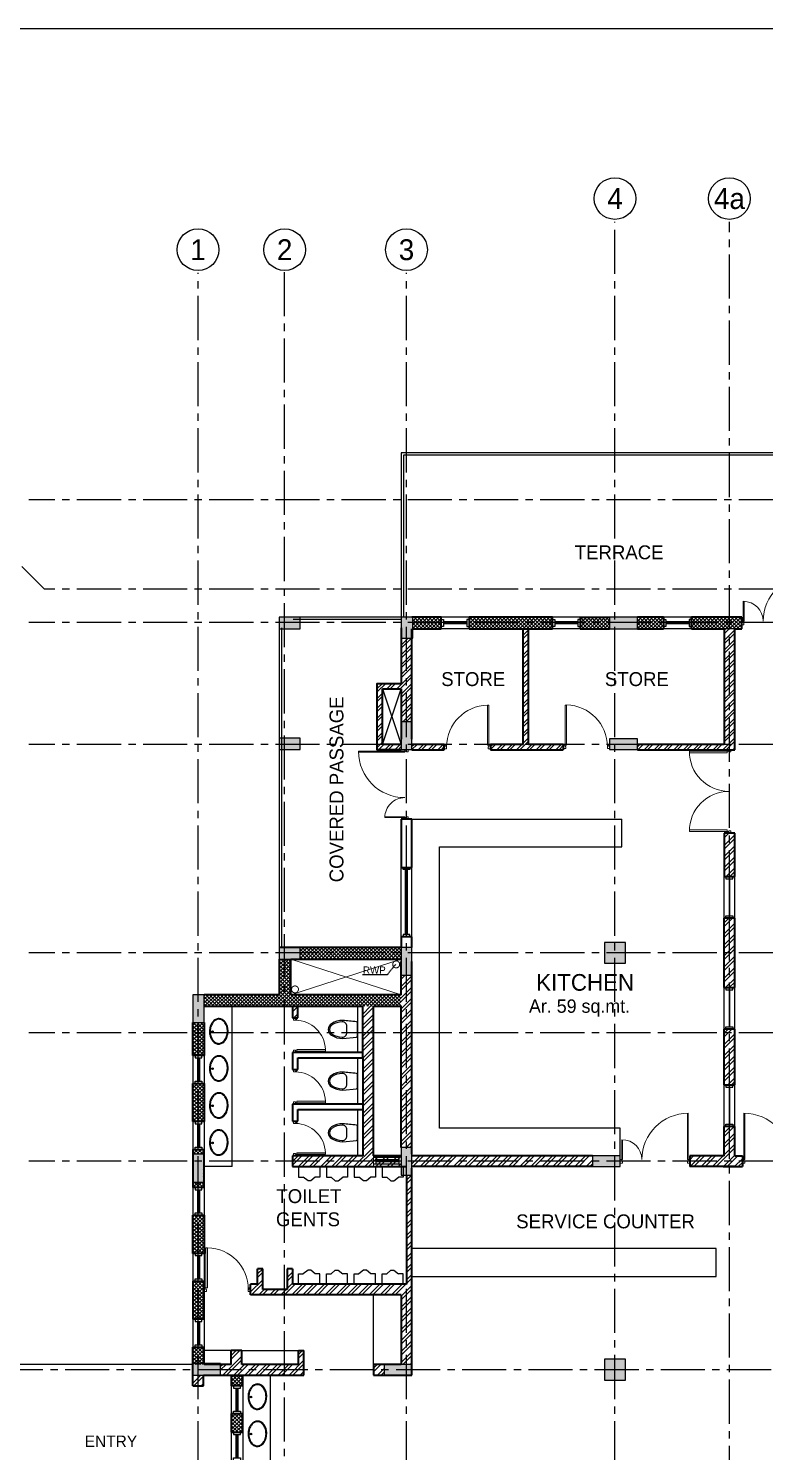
# Model space of a CAD drawing. Header units: millimetres. Extents: x -276609 to 1081398, y -453808 to 472098.
# Drawn here: x 786447 to 802336, y 62403 to 93122 of the extents above; entities that cross this region are included whole.
import ezdxf
from ezdxf.enums import TextEntityAlignment as Align

# ---------------------------------------------------------------- set-up
doc = ezdxf.new("R2010")
doc.units = ezdxf.units.MM
doc.header["$MEASUREMENT"] = 0
for name, pattern in [('ACAD_ISO10W100', [18, 12, -3, 0, -3]), ('CENTER2', [28.575, 19.05, -3.175, 3.175, -3.175]), ('HIDDEN', [0.375, 0.25, -0.125])]:
    doc.linetypes.add(name, pattern=pattern)
for name, color, linetype in [('A-Anno Tags', 6, 'Continuous'), ('A-Elevation', 4, 'Continuous'), ('A-Railing', 4, 'Continuous'), ('A-Sanitory', 181, 'Continuous'), ('A-Wall Patt', 8, 'Continuous'), ('A-Window', 4, 'Continuous'), ('Anno_Frames', 7, 'Continuous'), ('Anno_Labels', 7, 'Continuous'), ('AREA', 7, 'Continuous'), ('Dimension', 7, 'Continuous'), ('S-Conc Patt', 9, 'Continuous'), ('text', 252, 'Continuous')]:
    doc.layers.add(name, color=color, linetype=linetype)
doc.layers.add('A-Anno-Grid Lines', color=7, linetype='Continuous', true_color=0xbbc3bd)
for name, color, linetype, lineweight in [('A-BEAM-1-8', 8, 'HIDDEN', 9), ('A-Detail Lines', 241, 'Continuous', 25), ('A-Door', 4, 'Continuous', 9), ('A-Wall Sec', 1, 'Continuous', 20), ('PLUMBING', 3, 'ACAD_ISO10W100', 18), ('S-Concrete', 40, 'Continuous', 25)]:
    doc.layers.add(name, color=color, linetype=linetype, lineweight=lineweight)
doc.styles.get("Standard").update_dxf_attribs({"font": ''})
doc.styles.get('Standard').set_extended_font_data('Gill Sans MT')
doc.dimstyles.new('ISO-25', dxfattribs={"dimtxt": 2.5, "dimasz": 200, "dimexe": 1.25, "dimexo": 0.625, "dimtad": 1, "dimdec": 0, "dimtxsty": 'Standard', "dimcen": 2.5, "dimadec": 0, "dimazin": 0, "dimtfac": 1, "dimtdec": 0, "dimtmove": 0, "dimatfit": 3, "dimfxl": 1, "dimarcsym": 0})
pattern_1 = [(45, (318301.2, -21198.51), (-119.32427, 119.32427), []), (45, (318380.76, -21198.51), (-119.32427, 119.32427), [])]
pattern_2 = [(45, (318301.2, -21198.51), (-106.066017, 106.066017), []), (45, (318371.92, -21198.51), (-106.066017, 106.066017), [])]
pattern_3 = [(45, (318301.206, -21198.51), (-39.7747564, 39.7747564), []), (135, (318301.206, -21198.51), (-39.7747564, -39.7747564), [])]

# ---------------------------------------------------------------- blocks, each defined once
blk = doc.blocks.new('basin2')
for points in [[(278, -206, 0.12976), (261, -133, 0.106426), (201, -63, 0.084431), (116, -18, 0.073534), (7, 0, 0.073534), (-102, -14, 0.084431), (-188, -55, 0.106426), (-251, -122, 0.12976), (-272, -195, 0.12976), (-254, -269, 0.106426), (-194, -339, 0.084431), (-109, -383, 0.073534), (-1, -402, 0.073534), (108, -388, 0.084431), (195, -347, 0.106426), (258, -279, 0.12976)], [(263, -201, 0.119977), (247, -140, 0.106426), (192, -75, 0.084431), (111, -33, 0.073534), (7, -15, 0.073534), (-97, -28, 0.084431), (-180, -67, 0.106426), (-238, -130, 0.12976), (-257, -196, 0.009633), (-257, -201, 0.119977), (-240, -262, 0.106426), (-185, -327, 0.084431), (-104, -369, 0.073534), (0, -387, 0.073534), (104, -373, 0.084431), (187, -334, 0.106426), (245, -272, 0.12976), (263, -206, 0.009633)]]:
    blk.add_lwpolyline(points, format="xyb", close=True)
for radius in [17.8, 12.2]:
    blk.add_circle((-4, -64), radius)
blk = doc.blocks.new('wc-wh')
at = {"color": 0, "linetype": 'ByBlock'}
for points in [[(315, 195), (22, 165, 0.384412), (0, 140), (0, -140, 0.383904), (22, -165, 0.001434), (314, -195, 0.140641), (560, -125, 0.259738), (630, 0, 0.259738), (560, 125, 0.139471)], [(225, 65), (225, -65, 0.422961), (328, -165, 0.13189), (544, -100, 0.259738), (600, 0, 0.259738), (544, 100, 0.13189), (328, 165, 0.422961)]]:
    blk.add_lwpolyline(points, format="xyb", close=True, dxfattribs=at)
blk.add_arc((316, -170), 25, 264.2811, 270.16, dxfattribs=at)
blk = doc.blocks.new('urinal1')
for p, q in [((0, 228.6), (228.6, 228.6)), ((0, 228.6), (0, -228.6)), ((228.6, 228.6), (228.6, 127)), ((304.8, 25.4), (228.6, 127)), ((304.8, -38.1), (304.8, 25.4)), ((0, -228.6), (228.6, -228.6)), ((228.6, -127), (304.8, -38.1)), ((228.6, -228.6), (228.6, -127))]:
    blk.add_line(p, q)
blk = doc.blocks.new('Grid Head')
blk.add_circle((0, 0), 3)
at = {"layer": 'Anno_Labels'}
blk.add_attdef('GRID_NAME', text='', height=3, dxfattribs=at).set_placement((0, 0), align=Align.MIDDLE_CENTER)
blk = doc.blocks.new('grd din')
at = {"layer": 'A-Anno-Grid Lines', "linetype": 'CENTER2', "ltscale": 50}
for p, q in [((484314, 133526), (484314, 180371)), ((486784, 152996), (486784, 180371)), ((475314, 133526), (475314, 179267)), ((477184, 132609), (477184, 179317)), ((479814, 133526), (479814, 179267)), ((516514, 174369), (471659, 174369)), ((471512, 172927), (472000, 172439)), ((516514, 172439), (472000, 172439)), ((516514, 171719), (471659, 171719)), ((516514, 169089), (471659, 169089)), ((516514, 164589), (471659, 164589)), ((516514, 162859), (471659, 162859)), ((516514, 160089), (471659, 160089)), ((520545, 155589), (470258, 155589))]:
    blk.add_line(p, q, dxfattribs=at)
at = {"layer": 'Anno_Frames'}
ref = blk.add_blockref('Grid Head', (484314, 180871), dxfattribs=dict(at, xscale=150, yscale=150, zscale=150))
ref.add_attrib('GRID_NAME', '4', dxfattribs={"layer": '0', "height": 450}).set_placement((484314, 180871), align=Align.MIDDLE_CENTER)
ref = blk.add_blockref('Grid Head', (486784, 180871), dxfattribs=dict(at, xscale=150, yscale=150, zscale=150))
ref.add_attrib('GRID_NAME', '4a', dxfattribs={"layer": '0', "height": 450}).set_placement((486784, 180871), align=Align.MIDDLE_CENTER)
ref = blk.add_blockref('Grid Head', (475314, 179767), dxfattribs=dict(at, xscale=150, yscale=150, zscale=150))
ref.add_attrib('GRID_NAME', '1', dxfattribs={"layer": '0', "height": 450}).set_placement((475314, 179767), align=Align.MIDDLE_CENTER)
ref = blk.add_blockref('Grid Head', (477184, 179767), dxfattribs=dict(at, xscale=150, yscale=150, zscale=150))
ref.add_attrib('GRID_NAME', '2', dxfattribs={"layer": '0', "height": 450}).set_placement((477184, 179767), align=Align.MIDDLE_CENTER)
ref = blk.add_blockref('Grid Head', (479814, 179767), dxfattribs=dict(at, xscale=150, yscale=150, zscale=150))
ref.add_attrib('GRID_NAME', '3', dxfattribs={"layer": '0', "height": 450}).set_placement((479814, 179767), align=Align.MIDDLE_CENTER)
blk = doc.blocks.new('din w1')
at = {"layer": 'A-Window', "color": 2, "lineweight": 60}
blk.add_line((476279, 163779), (476779, 163779), dxfattribs=at)
at = {"layer": 'A-Window'}
for points in [[(476229, 163904), (476829, 163904)], [(476229, 163704), (476279, 163704), (476279, 163854), (476229, 163854)], [(476829, 163704), (476779, 163704), (476779, 163854), (476829, 163854)], [(476229, 163654), (476829, 163654)]]:
    blk.add_lwpolyline(points, dxfattribs=at)
blk = doc.blocks.new('din v1')
at = {"layer": 'A-Window', "color": 2, "lineweight": 60}
blk.add_line((474051, 158052), (474051, 157552), dxfattribs=at)
at = {"layer": 'A-Window'}
for points in [[(473926, 158102), (473926, 157502)], [(473976, 158102), (473976, 158052), (474126, 158052), (474126, 158102)], [(474176, 158102), (474176, 157502)], [(473976, 157502), (473976, 157552), (474126, 157552), (474126, 157502)]]:
    blk.add_lwpolyline(points, dxfattribs=at)
blk = doc.blocks.new('Big Door Garbage')
at = {"layer": 'A-Door', "color": 5, "lineweight": 18}
for p, q in [((-12550, 128778), (-12500, 128778)), ((-12550, 128703), (-12550, 128778)), ((-12515, 128738), (-12500, 128738)), ((-12515, 128703), (-12515, 128738)), ((-12500, 128778), (-12500, 128738)), ((-11100, 128778), (-11100, 128738)), ((-11050, 128778), (-11100, 128778)), ((-11085, 128738), (-11100, 128738)), ((-11085, 128703), (-11085, 128738)), ((-11050, 128703), (-11050, 128778)), ((-12550, 128703), (-12515, 128703)), ((-12515, 128703), (-12515, 128273)), ((-12499, 128703), (-12515, 128703)), ((-12499, 128703), (-12499, 128273)), ((-11101, 128703), (-11101, 127703)), ((-11101, 128703), (-11085, 128703)), ((-11050, 128703), (-11085, 128703)), ((-11085, 128703), (-11085, 127703))]:
    blk.add_line(p, q, dxfattribs=at)
at = {"layer": 'A-Door', "lineweight": 18}
for centre, radius, start, end in [((-12515, 128703), 430, 270, 0), ((-11085, 128703), 1000, 180, 270)]:
    blk.add_arc(centre, radius, start, end, dxfattribs=at)
blk = doc.blocks.new('ABL_Door_S - 1000 x 2100-11-3 Second Floor Lvl')
at = {"layer": 'A-Door', "color": 5}
for p, q in [((-500, 38), (-450, 38)), ((-500, -38), (-500, 38)), ((-450, 38), (-450, -3)), ((450, 38), (450, -3)), ((500, 38), (450, 38)), ((500, -38), (500, 38)), ((-500, -38), (-465, -38)), ((-465, -3), (-450, -3)), ((-465, -38), (-465, -3)), ((-430, -38), (-465, -38)), ((465, -3), (450, -3)), ((465, -38), (465, -3)), ((500, -38), (465, -38))]:
    blk.add_line(p, q, dxfattribs=at)
at = {"layer": 'A-Door', "color": 5, "lineweight": 18}
for p, q in [((-465, -38), (-465, -902)), ((-430, -38), (-430, -902)), ((-430, -902), (-465, -902))]:
    blk.add_line(p, q, dxfattribs=at)
at = {"layer": 'A-Door'}
blk.add_arc((-450, -3), 900, 271.2733, 0, dxfattribs=at)
blk = doc.blocks.new('ABL_Door_S - 750 x 2100-5-3 Second Floor Lvl')
at = {"layer": 'A-Door', "color": 5, "lineweight": 18}
for p, q in [((-375, 38), (-325, 38)), ((-375, -38), (-375, 38)), ((-325, 38), (-325, -3)), ((325, 38), (325, -3)), ((375, 38), (325, 38)), ((375, -38), (375, 38)), ((-375, -38), (-340, -38)), ((-340, -3), (-325, -3)), ((-340, -38), (-340, -3)), ((-340, -38), (-340, -652)), ((-305, -38), (-340, -38)), ((-305, -38), (-305, -652)), ((340, -3), (325, -3)), ((340, -38), (340, -3)), ((375, -38), (340, -38))]:
    blk.add_line(p, q, dxfattribs=at)
blk.add_lwpolyline([(-340, -652), (-305, -652)], dxfattribs=at)
at = {"layer": 'A-Door', "lineweight": 18}
blk.add_arc((-325, -3), 650, 271.7632, 0, dxfattribs=at)
blk = doc.blocks.new('din d7')
at = {"layer": 'A-Door', "color": 5, "lineweight": 18}
for p, q in [((486934, 174520), (486934, 175332)), ((486969, 174518), (486969, 175332)), ((488629, 174518), (488629, 175332)), ((488664, 174518), (488664, 175332)), ((486899, 174518), (486934, 174518)), ((486899, 174518), (486899, 174443)), ((486934, 174518), (486934, 174483)), ((486969, 174518), (486934, 174518)), ((488629, 174518), (488664, 174518)), ((488664, 174518), (488664, 174483)), ((488699, 174518), (488664, 174518)), ((488699, 174518), (488699, 174443)), ((486899, 174443), (486949, 174443)), ((486934, 174483), (486949, 174483)), ((486949, 174443), (486949, 174483)), ((488664, 174483), (488649, 174483)), ((488649, 174443), (488649, 174483)), ((488699, 174443), (488649, 174443))]:
    blk.add_line(p, q, dxfattribs=at)
at = {"layer": 'A-Door', "lineweight": 18}
for centre, start, end in [((486950, 174483), 359.9841, 91.0727), ((488648, 174483), 88.9273, 180.0159)]:
    blk.add_arc(centre, 849, start, end, dxfattribs=at)
blk = doc.blocks.new('din w6')
at = {"layer": 'A-Window', "color": 2, "lineweight": 30}
blk.add_line((50, 125), (850, 125), dxfattribs=at)
at = {"layer": 'A-Window'}
for points in [[(0, 240), (900, 240)], [(0, 200), (50, 200), (50, 50), (0, 50)], [(0, 10), (900, 10)], [(900, 200), (850, 200), (850, 50), (900, 50)]]:
    blk.add_lwpolyline(points, dxfattribs=at)
blk = doc.blocks.new('ergrthyjty')
at = {"layer": 'S-Conc Patt'}
for points in [[(473561, 101613), (473561, 101363), (474011, 101363), (474011, 101613)], [(476441, 101613), (476191, 101613), (476191, 101163), (476441, 101163)], [(480691, 101613), (480691, 101363), (481291, 101363), (481291, 101613)], [(476421, 99353), (476191, 99353), (476191, 98753), (476421, 98753)], [(473561, 99003), (473561, 98753), (474011, 98753), (474011, 99003)], [(480691, 98983), (480691, 98753), (481291, 98753), (481291, 98983)], [(474011, 94233), (474011, 94483), (473561, 94483), (473561, 94233)], [(476421, 94483), (476191, 94483), (476191, 93883), (476421, 93883)], [(480581, 94593), (480581, 94143), (481031, 94143), (481031, 94593)], [(471941, 93463), (471691, 93463), (471691, 92863), (471941, 92863)], [(471941, 90018), (471691, 90018), (471691, 89418), (471941, 89418)], [(476421, 90168), (476191, 90168), (476191, 89568), (476421, 89568)], [(480321, 89983), (480321, 89753), (480921, 89753), (480921, 89983)], [(471691, 85503), (471691, 85253), (472291, 85253), (472291, 85503)], [(475821, 85483), (475821, 85253), (476421, 85253), (476421, 85483)], [(480581, 85593), (480581, 85143), (481031, 85143), (481031, 85593)]]:
    blk.add_hatch(color=8, dxfattribs=at).paths.add_polyline_path(points)
at = {"layer": 'S-Concrete'}
for points in [[(473561, 101613), (473561, 101363), (474011, 101363), (474011, 101613)], [(476441, 101613), (476191, 101613), (476191, 101163), (476441, 101163)], [(480691, 101613), (480691, 101363), (481291, 101363), (481291, 101613)], [(476421, 99353), (476191, 99353), (476191, 98753), (476421, 98753)], [(473561, 99003), (473561, 98753), (474011, 98753), (474011, 99003)], [(480691, 98983), (480691, 98753), (481291, 98753), (481291, 98983)], [(474011, 94233), (474011, 94483), (473561, 94483), (473561, 94233)], [(476421, 94483), (476191, 94483), (476191, 93883), (476421, 93883)], [(480581, 94593), (480581, 94143), (481031, 94143), (481031, 94593)], [(471941, 93463), (471691, 93463), (471691, 92863), (471941, 92863)], [(471941, 90018), (471691, 90018), (471691, 89418), (471941, 89418)], [(476421, 90168), (476191, 90168), (476191, 89568), (476421, 89568)], [(480321, 89983), (480321, 89753), (480921, 89753), (480921, 89983)], [(471691, 85503), (471691, 85253), (472291, 85253), (472291, 85503)], [(475821, 85483), (475821, 85253), (476421, 85253), (476421, 85483)], [(480581, 85593), (480581, 85143), (481031, 85143), (481031, 85593)]]:
    blk.add_lwpolyline(points, close=True, dxfattribs=at)

msp = doc.modelspace()

# ---------------------------------------------------------------- hatches: boundary and pattern name
at = {"layer": 'A-Wall Patt'}
h = msp.add_hatch(dxfattribs=at)
h.set_pattern_fill('ANSI37', color=256, scale=450, style=0)
h.set_pattern_definition(pattern_3)
h.paths.add_polyline_path([(798357.4, 80164.2), (798992.4, 80164.2), (798992.4, 80414.2), (798357.4, 80414.2)])
h.paths.add_polyline_path([(795957.6, 80164.2), (797757.4, 80164.2), (797757.4, 80414.2), (795957.6, 80414.2)])
h.paths.add_polyline_path([(794742.4, 80164.2), (795357.6, 80164.2), (795357.6, 80414.2), (794742.4, 80414.2)])
h.paths.add_polyline_path([(799592.4, 80414.2), (799592.4, 80164.2), (800157.3, 80164.2), (800157.3, 80414.2)])
h.paths.add_polyline_path([(801842.4, 80164.2), (801842.4, 80414.2), (800757.3, 80414.2), (800757.3, 80164.2)])
h = msp.add_hatch(dxfattribs=at)
h.set_pattern_fill('ANSI32', color=256, scale=400, style=0)
h.set_pattern_definition([(45, (794620.76, 79092.68), (-106.066, 106.066), []), (45, (794691.47, 79092.68), (-106.066, 106.066), [])])
h.paths.add_polyline_path([(794722.4, 79964.2), (794492.4, 79964.2), (794492.4, 78154.2), (794722.4, 78154.2)])
h.paths.add_polyline_path([(794492.4, 78984.2), (793977.4, 78984.2), (793977.4, 77669.2), (794092.4, 77669.2), (794092.4, 78869.2), (794492.4, 78869.2)])
h.paths.add_polyline_path([(794492.4, 77669.2), (794092.4, 77669.2), (793977.4, 77669.2), (793977.4, 77554.2), (794492.4, 77554.2)])
h = msp.add_hatch(dxfattribs=at)
h.set_pattern_fill('ANSI32', color=256, scale=400, style=0)
h.set_pattern_definition(pattern_2)
h.paths.add_polyline_path([(797237.4, 80164.2), (797122.4, 80164.2), (797122.4, 77669.2), (796422.4, 77669.2), (796422.4, 77554.2), (797992.4, 77554.2), (797992.4, 77669.2), (797237.4, 77669.2)])
h = msp.add_hatch(dxfattribs=at)
h.set_pattern_fill('ANSI32', color=256, scale=400, style=0)
h.set_pattern_definition(pattern_2)
h.paths.add_polyline_path([(801692.4, 80164.2), (801462.4, 80164.2), (801462.4, 77669.2), (799592.4, 77669.2), (799592.4, 77554.2), (801692.4, 77554.2)])
h = msp.add_hatch(dxfattribs=at)
h.set_pattern_fill('ANSI32', color=256, scale=400, style=0)
h.set_pattern_definition(pattern_2)
h.paths.add_polyline_path([(795422.4, 77669.2), (794722.4, 77669.2), (794722.4, 77554.2), (795422.4, 77554.2)])
h = msp.add_hatch(dxfattribs=at)
h.set_pattern_fill('ANSI32', color=256, scale=450, style=0)
h.set_pattern_definition([(45, (801790.06, 68657.06), (-119.3243, 119.3243), []), (45, (801869.61, 68657.06), (-119.3243, 119.3243), [])])
h.paths.add_polyline_path([(801857.4, 68784.2), (801692.4, 68784.2), (801692.4, 68554.2), (801857.4, 68554.2)])
h.paths.add_polyline_path([(801692.4, 69419.2), (801462.4, 69419.2), (801462.4, 68784.2), (800722.4, 68784.2), (800722.4, 68554.2), (801692.4, 68554.2)])
h.paths.add_polyline_path([(801692.4, 75754.2), (801462.4, 75754.2), (801462.4, 74819.2), (801692.4, 74819.2)])
h.paths.add_polyline_path([(801692.4, 71519.2), (801462.4, 71519.2), (801462.4, 70319.2), (801692.4, 70319.2)])
h.paths.add_polyline_path([(801692.4, 73054.2), (801692.4, 73919.2), (801462.4, 73919.2), (801462.4, 73169.2), (801462.4, 72419.2), (801692.4, 72419.2)])
h = msp.add_hatch(dxfattribs=at)
h.set_pattern_fill('ANSI37', color=256, scale=450, style=0)
h.set_pattern_definition(pattern_3)
h.paths.add_polyline_path([(794492.4, 73284.2), (792312.4, 73284.2), (792312.4, 73034.2), (794492.4, 73034.2)])
h = msp.add_hatch(dxfattribs=at)
h.set_pattern_fill('ANSI37', color=256, scale=450, style=0)
h.set_pattern_definition(pattern_3)
h.paths.add_polyline_path([(794492.4, 72264.2), (792112.4, 72264.2), (792112.4, 73034.2), (791862.4, 73034.2), (791862.4, 72264.2), (790242.4, 72264.2), (790242.4, 72159.7), (790242.4, 72083), (790242.4, 72014.2), (793662.4, 72014.2), (793892.4, 72014.2), (794492.4, 72014.2)])
h = msp.add_hatch(dxfattribs=at)
h.set_pattern_fill('ANSI32', color=256, scale=450, angle=360, style=0)
h.set_pattern_definition(pattern_1)
h.paths.add_polyline_path([(793892.4, 72014.2), (793662.4, 72014.2), (793662.4, 70899.2), (793662.4, 69784.2), (793662.4, 69318.4), (793892.4, 69318.4)])
h.paths.add_polyline_path([(793892.4, 69318.4), (793662.4, 69318.4), (793662.4, 68784.2), (792147.4, 68784.2), (792147.4, 68554.2), (794492.4, 68554.2), (794492.4, 68784.2), (793892.4, 68784.2)])
h.paths.add_polyline_path([(794722.4, 72684.2), (794492.4, 72684.2), (794492.4, 72264.2), (794492.4, 72014.2), (794492.4, 69318.4), (794722.4, 69318.4)])
h.paths.add_polyline_path([(794722.4, 69318.4), (794492.4, 69318.4), (794492.4, 68969.2), (794722.4, 68969.2)])
h = msp.add_hatch(dxfattribs=at)
h.set_pattern_fill('ANSI32', color=256, scale=450, angle=360, style=0)
h.set_pattern_definition([(45, (318301.2, -20508.51), (-119.32427, 119.32427), []), (45, (318380.76, -20508.51), (-119.32427, 119.32427), [])])
h.paths.add_polyline_path([(792262.4, 72014.2), (792147.4, 72014.2), (792147.4, 71764.2), (792262.4, 71764.2)])
h = msp.add_hatch(dxfattribs=at)
h.set_pattern_fill('ANSI37', color=256, scale=450, style=0)
h.set_pattern_definition(pattern_3)
h.paths.add_polyline_path([(790242.4, 71664.2), (789992.4, 71664.2), (789992.4, 70954.2), (789992.4, 70949.2), (790242.4, 70949.2), (790242.4, 71254.2)])
h = msp.add_hatch(dxfattribs=at)
h.set_pattern_fill('ANSI37', color=256, scale=450, style=0)
h.set_pattern_definition(pattern_3)
h.paths.add_polyline_path([(790242.4, 70349.2), (789992.4, 70349.2), (789992.4, 69526.7), (790242.4, 69526.7)])
h = msp.add_hatch(dxfattribs=at)
h.set_pattern_fill('ANSI37', color=256, scale=450, style=0)
h.set_pattern_definition(pattern_3)
h.paths.add_polyline_path([(790242.4, 68926.7), (789992.4, 68926.7), (789992.4, 68819.2), (790242.4, 68819.2)])
h = msp.add_hatch(dxfattribs=at)
h.set_pattern_fill('ANSI37', color=256, scale=450, style=0)
h.set_pattern_definition(pattern_3)
h.paths.add_polyline_path([(790222.4, 68519.2), (790222.4, 68219.2), (789992.4, 68219.2), (789992.4, 68104.2), (790242.4, 68104.2), (790242.4, 68519.2)])
h = msp.add_hatch(dxfattribs=at)
h.set_pattern_fill('ANSI32', color=256, scale=450, angle=360, style=0)
h.set_pattern_definition(pattern_1)
h.paths.add_polyline_path([(798622.4, 68554.2), (798622.4, 68784.2), (794722.4, 68784.2), (794722.4, 68554.2)])
h = msp.add_hatch(dxfattribs=at)
h.set_pattern_fill('ANSI32', color=256, scale=450, angle=360, style=0)
h.set_pattern_definition(pattern_1)
h.paths.add_polyline_path([(794722.4, 68369.2), (794607.4, 68369.2), (794607.4, 66014.2), (792147.4, 66014.2), (792147.4, 66349.2), (792032.4, 66349.2), (792032.4, 65899.2), (791507.4, 65899.2), (791507.4, 66349.2), (791392.4, 66349.2), (791392.4, 66014.2), (791242.4, 66014.2), (791242.4, 65784.2), (794492.4, 65784.2), (794492.4, 65343.6), (794722.4, 65311.1)])
h.paths.add_polyline_path([(794722.4, 65311.1), (794492.4, 65343.6), (794492.4, 65093.2), (794722.4, 64999.5)])
h.paths.add_polyline_path([(794722.4, 64999.5), (794492.4, 65093.2), (794492.4, 64284.2), (794722.4, 64284.2)])
h = msp.add_hatch(dxfattribs=at)
h.set_pattern_fill('ANSI37', color=256, scale=450, style=0)
h.set_pattern_definition(pattern_3)
h.paths.add_polyline_path([(790242.4, 67504.2), (789992.4, 67504.2), (789992.4, 66681.7), (790242.4, 66681.7)])
h = msp.add_hatch(dxfattribs=at)
h.set_pattern_fill('ANSI37', color=256, scale=450, style=0)
h.set_pattern_definition(pattern_3)
h.paths.add_polyline_path([(790242.4, 66081.7), (789992.4, 66081.7), (789992.4, 65259.2), (790242.4, 65259.2)])
h = msp.add_hatch(dxfattribs=at)
h.set_pattern_fill('ANSI37', color=256, scale=450, style=0)
h.set_pattern_definition(pattern_3)
h.paths.add_polyline_path([(790242.4, 64658.9), (789992.4, 64658.9), (789992.4, 64284.2), (790242.4, 64284.2)])
h = msp.add_hatch(dxfattribs=at)
h.set_pattern_fill('ANSI32', color=256, scale=450, angle=360, style=0)
h.set_pattern_definition(pattern_1)
h.paths.add_polyline_path([(790592.4, 64284.2), (790592.4, 64054.2), (792392.4, 64054.2), (792392.4, 64584.2), (792277.4, 64584.2), (792277.4, 64284.2), (791052.4, 64284.2), (791052.4, 64584.2), (790822.4, 64584.2), (790822.4, 64284.2)])
h = msp.add_hatch(dxfattribs=at)
h.set_pattern_fill('ANSI32', color=256, scale=450, angle=360, style=0)
h.set_pattern_definition(pattern_1)
h.paths.add_polyline_path([(794122.4, 64284.2), (793892.4, 64284.2), (793892.4, 64054.2), (794122.4, 64054.2)])
h = msp.add_hatch(dxfattribs=at)
h.set_pattern_fill('ANSI32', color=256, scale=450, style=0)
h.set_pattern_definition([(45, (318301.2, -21198.51), (-119.32427, 119.32427), []), (45, (318380.76, -21198.51), (-119.32427, 119.32427), [])])
h.paths.add_polyline_path([(790222.4, 64054.2), (789992.4, 64054.2), (789992.4, 63824.2), (790222.4, 63824.2)])
h = msp.add_hatch(dxfattribs=at)
h.set_pattern_fill('ANSI37', color=256, scale=450, style=0)
h.set_pattern_definition(pattern_3)
h.paths.add_polyline_path([(791072.4, 64054.2), (790822.4, 64054.2), (790822.4, 63824.2), (791072.4, 63824.2)])
h = msp.add_hatch(dxfattribs=at)
h.set_pattern_fill('ANSI37', color=256, scale=450, style=0)
h.set_pattern_definition(pattern_3)
h.paths.add_polyline_path([(791072.4, 63224.2), (790822.4, 63224.2), (790822.4, 62819.2), (791072.4, 62819.2)])

# ---------------------------------------------------------------- linework, layer by layer
at = {"layer": 'A-Anno Tags'}
msp.add_line((791052.4, 64584.2), (792147.4, 64584.2), dxfattribs=at)
at = {"layer": 'A-BEAM-1-8', "linetype": 'Continuous', "ltscale": 500}
for p, q in [((794492.4, 73034.2), (792112.4, 72264.2)), ((792112.4, 73034.2), (794492.4, 72264.2))]:
    msp.add_line(p, q, dxfattribs=at)
at = {"layer": 'A-Detail Lines', "linetype": 'Continuous', "ltscale": 500}
for p, q in [((794092.4, 77669.2), (794492.4, 78869.2)), ((794092.4, 78869.2), (794492.4, 77669.2))]:
    msp.add_line(p, q, dxfattribs=at)
at = {"layer": 'A-Detail Lines'}
msp.add_line((790822.4, 64584.2), (790242.4, 64584.2), dxfattribs=at)
msp.add_lwpolyline([(791052.4, 64584.2), (792277.4, 64584.2), (792277.4, 64284.2), (791052.4, 64284.2)], close=True, dxfattribs=at)
at = {"layer": 'A-Elevation'}
for p, q in [((794722.4, 76054.2), (799257.4, 76054.2)), ((799257.4, 75454.2), (799257.4, 76054.2)), ((795322.4, 69384.2), (795322.4, 75454.2)), ((795322.4, 75454.2), (799257.4, 75454.2)), ((790842.4, 68554.2), (790842.4, 71994.2)), ((793547.4, 72014.2), (793547.4, 71014.2)), ((793547.4, 70899.2), (793547.4, 69899.2)), ((793547.4, 69784.2), (793547.4, 68784.2)), ((799222.4, 69384.2), (795322.4, 69384.2)), ((799222.4, 68784.2), (799222.4, 69384.2)), ((790842.4, 68554.2), (790242.4, 68554.2)), ((801292.4, 66784.2), (794722.4, 66784.2)), ((801292.4, 66184.2), (801292.4, 66784.2)), ((794722.4, 66184.2), (801292.4, 66184.2)), ((793892.4, 64284.2), (793892.4, 65784.2)), ((791672.4, 61584.2), (791672.4, 64054.2))]:
    msp.add_line(p, q, dxfattribs=at)
at = {"layer": 'A-Railing'}
for p, q in [((794492.4, 83964.2), (794492.4, 80414.2)), ((803492.4, 83964.2), (794492.4, 83964.2)), ((803492.4, 83914.2), (794542.4, 83914.2)), ((794542.4, 83914.2), (794542.4, 80414.2)), ((791862.4, 80184.2), (791862.4, 73284.2)), ((791912.4, 80184.2), (791912.4, 73284.2)), ((794492.4, 80414.2), (792162.4, 80414.2)), ((794492.4, 80364.2), (792162.4, 80364.2))]:
    msp.add_line(p, q, dxfattribs=at)
at = {"layer": 'A-Wall Patt'}
msp.add_line((801692.4, 80164.2), (801462.4, 80164.2), dxfattribs=at)
msp.add_lwpolyline([(789992.4, 64284.2), (785992.4, 64284.2), (785992.4, 60755.1), (789992.4, 60755.1)], dxfattribs=at)
at = {"layer": 'A-Wall Sec', "lineweight": 35}
for p, q in [((794492.4, 80184.2), (794492.4, 78984.2)), ((795357.6, 80414.2), (794722.4, 80413.8)), ((795357.6, 80164.2), (795357.6, 80414.2)), ((797757.4, 80414.2), (795957.6, 80414.2)), ((795957.6, 80414.2), (795957.6, 80164.2)), ((797757.4, 80164.2), (797757.4, 80414.2)), ((798357.4, 80414.2), (798992.4, 80414.2)), ((798357.4, 80414.2), (798357.4, 80164.2)), ((800157.3, 80414.2), (799592.4, 80414.2)), ((800157.3, 80414.2), (800157.3, 80164.2)), ((801842.4, 80414.2), (800757.3, 80414.2)), ((800757.3, 80164.2), (800757.3, 80414.2)), ((801842.4, 80164.2), (801842.4, 80414.2)), ((794722.4, 77784.2), (794722.4, 80164.2)), ((794742.4, 80164.2), (795357.6, 80164.2)), ((795957.6, 80164.2), (797757.4, 80164.2)), ((797122.4, 77669.2), (797122.4, 80164.2)), ((797237.4, 77669.2), (797237.4, 80164.2)), ((798357.4, 80164.2), (798992.4, 80164.2)), ((799592.4, 80164.2), (800157.3, 80164.2)), ((800757.3, 80164.2), (801462.4, 80164.2)), ((801462.4, 80164.2), (801462.4, 77669.2)), ((801692.4, 77554.2), (801692.4, 80164.2)), ((801692.4, 80164.2), (801842.4, 80164.2)), ((794092.4, 78869.2), (794492.4, 78869.2)), ((794092.4, 77669.2), (794092.4, 78869.2)), ((794492.4, 78869.2), (794492.4, 77784.2)), ((794492.4, 77669.2), (794092.4, 77669.2)), ((795422.4, 77669.2), (794722.4, 77669.2)), ((794722.4, 77554.2), (795422.4, 77554.2)), ((795422.4, 77554.2), (795422.4, 77669.2)), ((797122.4, 77669.2), (796422.4, 77669.2)), ((796422.4, 77669.2), (796422.4, 77554.2)), ((796422.4, 77554.2), (797992.4, 77554.2)), ((797992.4, 77669.2), (797237.4, 77669.2)), ((797992.4, 77669.2), (797992.4, 77554.2)), ((801462.4, 77669.2), (799592.4, 77669.2)), ((799592.4, 77554.2), (801692.4, 77554.2)), ((794492.4, 76054.2), (794492.4, 75014.2)), ((794722.4, 76054.2), (794492.4, 76054.2)), ((794722.4, 75014.2), (794722.4, 76054.2)), ((801462.4, 75754.2), (801462.4, 74819.2)), ((801692.4, 75754.2), (801462.4, 75754.2)), ((801692.4, 74819.2), (801692.4, 75754.2)), ((794492.4, 75014.2), (794722.4, 75014.2)), ((801462.4, 74819.2), (801692.4, 74819.2)), ((801692.4, 73919.2), (801462.4, 73919.2)), ((801462.4, 72419.2), (801462.4, 73919.2)), ((801692.4, 72419.2), (801692.4, 73919.2)), ((794492.4, 73514.2), (794492.4, 73284.2)), ((794722.4, 73514.2), (794492.4, 73514.2)), ((794722.4, 73284.2), (794722.4, 73514.2)), ((794492.4, 73284.2), (791862.4, 73284.2)), ((791862.4, 73034.2), (791862.4, 72264.2)), ((792112.4, 73034.2), (794492.4, 73034.2)), ((792112.4, 72264.2), (792112.4, 73034.2)), ((794492.4, 72264.2), (794492.4, 72984.2)), ((794722.4, 68819.2), (794722.4, 72984.2)), ((791862.4, 72264.2), (790242.4, 72264.2)), ((794492.4, 72264.2), (792112.4, 72264.2)), ((801462.4, 72419.2), (801692.4, 72419.2)), ((790242.4, 72014.2), (793662.4, 72014.2)), ((792147.4, 72014.2), (792147.4, 71764.2)), ((792262.4, 71764.2), (792262.4, 72014.2)), ((793662.4, 70899.2), (793662.4, 72014.2)), ((793892.4, 68784.2), (793892.4, 72014.2)), ((793892.4, 72014.2), (794492.4, 72014.2)), ((794492.4, 68969.2), (794492.4, 72014.2)), ((789992.4, 70949.2), (789992.4, 71664.2)), ((790242.4, 71664.2), (790242.4, 70949.2)), ((792147.4, 71764.2), (792262.4, 71764.2)), ((801462.4, 70319.2), (801462.4, 71519.2)), ((801692.4, 71519.2), (801462.4, 71519.2)), ((801692.4, 70319.2), (801692.4, 71519.2)), ((793662.4, 71014.2), (792147.4, 71014.2)), ((792147.4, 71014.2), (792147.4, 70649.2)), ((790242.4, 70949.2), (789992.4, 70949.2)), ((792262.4, 70899.2), (793662.4, 70899.2)), ((792262.4, 70649.2), (792262.4, 70899.2)), ((793662.4, 70899.2), (793662.4, 69784.2)), ((789992.4, 70349.2), (790242.4, 70349.2)), ((789992.4, 69526.7), (789992.4, 70349.2)), ((790242.4, 70349.2), (790242.4, 69526.7)), ((792147.4, 70649.2), (792262.4, 70649.2)), ((801462.4, 70319.2), (801692.4, 70319.2)), ((793662.4, 69899.2), (792147.4, 69899.2)), ((792147.4, 69899.2), (792147.4, 69534.2)), ((792262.4, 69784.2), (793662.4, 69784.2)), ((792262.4, 69534.2), (792262.4, 69784.2)), ((793662.4, 69784.2), (793662.4, 68784.2)), ((790242.4, 69526.7), (789992.4, 69526.7)), ((792147.4, 69534.2), (792262.4, 69534.2)), ((801462.4, 68784.2), (801462.4, 69419.2)), ((801692.4, 69419.2), (801462.4, 69419.2)), ((801692.4, 68784.2), (801692.4, 69419.2)), ((789992.4, 68926.7), (790242.4, 68926.7)), ((789992.4, 68926.7), (789992.4, 68104.2)), ((790242.4, 68104.2), (790242.4, 68926.7)), ((793662.4, 68784.2), (792147.4, 68784.2)), ((792147.4, 68784.2), (792147.4, 68554.2)), ((792147.4, 68554.2), (794607.4, 68554.2)), ((794492.4, 68784.2), (793892.4, 68784.2)), ((794492.4, 68784.2), (793892.4, 68784.2)), ((798622.4, 68784.2), (794722.4, 68784.2)), ((798622.4, 68554.2), (794722.4, 68554.2)), ((794722.4, 64054.2), (794722.4, 68519.2)), ((801462.4, 68784.2), (800722.4, 68784.2)), ((800722.4, 68784.2), (800722.4, 68554.2)), ((801692.4, 68554.2), (800722.4, 68554.2)), ((801442.4, 68554.2), (801857.4, 68554.2)), ((801692.4, 68784.2), (801857.4, 68784.2)), ((801857.4, 68784.2), (801857.4, 68554.2)), ((794607.4, 68369.2), (794607.4, 66014.2)), ((790242.4, 68104.2), (789992.4, 68104.2)), ((789992.4, 67504.2), (790242.4, 67504.2)), ((789992.4, 66681.7), (789992.4, 67504.2)), ((790242.4, 67504.2), (790242.4, 66681.7)), ((790242.4, 66681.7), (789992.4, 66681.7)), ((789992.4, 66081.7), (790242.4, 66081.7)), ((789992.4, 66081.7), (789992.4, 65259.2)), ((790242.4, 65259.2), (790242.4, 66081.7)), ((791392.4, 66014.2), (791392.4, 66349.2)), ((791507.4, 66349.2), (791392.4, 66349.2)), ((791507.4, 65899.2), (791507.4, 66349.2)), ((792032.4, 66349.2), (792032.4, 65899.2)), ((792147.4, 66349.2), (792032.4, 66349.2)), ((792147.4, 66349.2), (792147.4, 66014.2)), ((791392.4, 66014.2), (791242.4, 66014.2)), ((791242.4, 65784.2), (791242.4, 66014.2)), ((794492.4, 65784.2), (791242.4, 65784.2)), ((792032.4, 65899.2), (791507.4, 65899.2)), ((794607.4, 66014.2), (792147.4, 66014.2)), ((794492.4, 65784.2), (794492.4, 64284.2)), ((790242.4, 65259.2), (789992.4, 65259.2)), ((789992.4, 63824.2), (789992.4, 64658.9)), ((789992.4, 64658.9), (790242.4, 64658.9)), ((790242.4, 64284.2), (790242.4, 64658.9)), ((790822.4, 64284.2), (790822.4, 64584.2)), ((791052.4, 64584.2), (790822.4, 64584.2)), ((791052.4, 64284.2), (791052.4, 64584.2)), ((792277.4, 64284.2), (792277.4, 64584.2)), ((792277.4, 64584.2), (792392.4, 64584.2)), ((792392.4, 64054.2), (792392.4, 64584.2)), ((790822.4, 64284.2), (790242.4, 64284.2)), ((792277.4, 64284.2), (791052.4, 64284.2)), ((794492.4, 64284.2), (793892.4, 64284.2)), ((793892.4, 64284.2), (793892.4, 64054.2)), ((790222.4, 64054.2), (792262.4, 64054.2)), ((790222.4, 63824.2), (790222.4, 64054.2)), ((790822.4, 64054.2), (790822.4, 63824.2)), ((791072.4, 63824.2), (791072.4, 64054.2)), ((792147.4, 64054.2), (792392.4, 64054.2)), ((793892.4, 64054.2), (794722.4, 64054.2)), ((789992.4, 63824.2), (790222.4, 63824.2)), ((791072.4, 63824.2), (790822.4, 63824.2)), ((790822.4, 63224.2), (790822.4, 62819.2)), ((790822.4, 63224.2), (791072.4, 63224.2)), ((791072.4, 62819.2), (791072.4, 63224.2)), ((790822.4, 62819.2), (791072.4, 62819.2))]:
    msp.add_line(p, q, dxfattribs=at)
at = {"layer": 'A-Wall Sec'}
msp.add_line((793892.4, 68784.6), (793892.4, 68554.2), dxfattribs=at)
at = {"layer": 'A-Wall Sec', "lineweight": 35}
msp.add_lwpolyline([(794492.4, 77554.2), (793977.4, 77554.2), (793977.4, 78984.2), (794492.4, 78984.2)], dxfattribs=at)
at = {"layer": 'A-Window', "color": 2, "lineweight": 60}
for p, q in [((794607.4, 73564.2), (794607.4, 74964.2)), ((794442.4, 68679.2), (793942.4, 68679.2))]:
    msp.add_line(p, q, dxfattribs=at)
at = {"layer": 'A-Window'}
for p, q in [((793942.4, 68754.2), (794442.4, 68754.2)), ((794442.4, 68604.2), (793942.4, 68604.2))]:
    msp.add_line(p, q, dxfattribs=at)
for points in [[(794492.4, 73514.2), (794492.4, 75014.2)], [(794682.4, 75014.2), (794682.4, 74964.2), (794532.4, 74964.2), (794532.4, 75014.2)], [(794722.4, 73514.2), (794722.4, 75014.2)], [(794682.4, 73514.2), (794682.4, 73564.2), (794532.4, 73564.2), (794532.4, 73514.2)], [(794492.4, 68784.6), (793892.4, 68784.6)], [(793892.4, 68754.2), (793942.4, 68754.2), (793942.4, 68604.2), (793892.4, 68604.2)], [(794492.4, 68554.2), (793892.4, 68554.2)], [(794492.4, 68754.2), (794442.4, 68754.2), (794442.4, 68604.2), (794492.4, 68604.2)]]:
    msp.add_lwpolyline(points, dxfattribs=at)
at = {"layer": 'Dimension'}
msp.add_lwpolyline([(769654.6, 33722.4), (769654.6, 93122.4), (853654.6, 93122.4), (853654.6, 33722.4)], close=True, dxfattribs=at)
at = {"layer": 'PLUMBING'}
for centre in [(794384.6, 72919.4), (792200.2, 72378.9)]:
    msp.add_circle(centre, 75, dxfattribs=at)

# ---------------------------------------------------------------- block references
at = {"layer": 'A-Anno-Grid Lines'}
msp.add_blockref('grd din', (314793.6, -91420), dxfattribs=at)
at = {"layer": 'A-Door', "xscale": -1}
for name, p, rotation in [('Big Door Garbage', (814392.4, 209029.5), 180), ('ABL_Door_S - 1000 x 2100-11-3 Second Floor Lvl', (798494.3, 77616.3), 180), ('Big Door Garbage', (665867.1, 88604.2), 270), ('din d7', (976048.7, 564453), 90), ('Big Door Garbage', (811772.4, 197407), 180), ('ABL_Door_S - 1000 x 2100-11-3 Second Floor Lvl', (790742.4, 65899.2), 180)]:
    msp.add_blockref(name, p, dxfattribs=dict(at, rotation=rotation))
at = {"layer": 'A-Door'}
for name, p, rotation in [('ABL_Door_S - 1000 x 2100-11-3 Second Floor Lvl', (795922.4, 77611.7), 180), ('din w6', (801702.4, 73919.2), 90), ('din w6', (801702.4, 71519.2), 90), ('ABL_Door_S - 750 x 2100-5-3 Second Floor Lvl', (792204.9, 71389.2), 90), ('ABL_Door_S - 750 x 2100-5-3 Second Floor Lvl', (792204.9, 70274.2), 90), ('din w6', (801702.4, 69419.2), 90), ('ABL_Door_S - 750 x 2100-5-3 Second Floor Lvl', (792204.9, 69159.2), 90), ('Big Door Garbage', (790807.4, 197407), 180)]:
    msp.add_blockref(name, p, dxfattribs=dict(at, rotation=rotation))
at = {"layer": 'A-Sanitory'}
for name, p, rotation in [('basin2', (790354.5, 71470.7), 90), ('wc-wh', (793547.4, 71514.2), 180.0000309492947), ('basin2', (790354.5, 70670.7), 90), ('wc-wh', (793547.4, 70399.2), 180.0000309492947), ('basin2', (790354.5, 69870.7), 90), ('wc-wh', (793547.4, 69284.2), 180.0000309492947), ('basin2', (790354.5, 69070.7), 90), ('urinal1', (793107.4, 68554.2), 270), ('urinal1', (794307.4, 68554.2), 270), ('urinal1', (792507.4, 66014.2), 90), ('urinal1', (793707.4, 66014.2), 90), ('basin2', (791188.2, 63583.7), 90), ('basin2', (791188.2, 62784.2), 90)]:
    msp.add_blockref(name, p, dxfattribs=dict(at, rotation=rotation))
at = {"layer": 'A-Sanitory', "xscale": -1}
for p, rotation in [((792507.4, 68554.2), 90), ((793707.4, 68554.2), 90), ((793107.4, 66014.2), 270), ((794307.4, 66014.2), 270)]:
    msp.add_blockref('urinal1', p, dxfattribs=dict(at, rotation=rotation))
at = {"layer": 'A-Window', "rotation": 180}
for p in [(1272186.4, 244068.4), (1274586.2, 244068.4), (1276986.1, 244068.4)]:
    msp.add_blockref('din w1', p, dxfattribs=at)
at = {"layer": 'A-Window'}
for p in [(316066.4, -87152.5), (316066.4, -88575), (316066.4, -89997.5), (316066.4, -91420), (316066.4, -92842.8), (316896.4, -94277.5), (316896.4, -95282.5)]:
    msp.add_blockref('din v1', p, dxfattribs=at)
at = {"layer": 'S-Concrete'}
msp.add_blockref('ergrthyjty', (318301.2, -21198.5), dxfattribs=at)

# ---------------------------------------------------------------- texts
at = {"layer": 'A-Anno Tags', "insert": (787660.3, 62749), "char_height": 250, "attachment_point": 1}
msp.add_mtext('{\\fCentury Gothic|b0|i0|c0|p34;ENTRY}', dxfattribs=at)
at = {"layer": 'AREA', "insert": (797251.1, 72162.4), "char_height": 288, "width": 6203.897, "attachment_point": 1}
msp.add_mtext('{\\fCentury Gothic|b0|i0|c0|p34;Ar. 59 sq.mt.}', dxfattribs=at)
at = {"layer": 'PLUMBING', "insert": (793913.9, 72795.4), "char_height": 157.5, "attachment_point": 5, "rotation": 360}
msp.add_mtext('{\\fCentury Gothic|b0|i0|c0|p34;RWP}', dxfattribs=at)
at = {"layer": 'text', "width": 7754.871, "attachment_point": 1}
for s, insert, char_height in [('{\\fCentury Gothic|b0|i0|c0|p34;TERRACE}', (798239.1, 81964.1), 300), ('\\pi3274.7;{\\fCentury Gothic|b0|i0|c0|p34;STORE}', (792082.3, 79227.3), 300), ('\\pi3274.7;{\\fCentury Gothic|b0|i0|c0|p34;STORE}', (795614.3, 79227.3), 300), ('\\pi2915.2;{\\fCentury Gothic|b0|i0|c0|p34;KITCHEN}', (794491.8, 72710.4), 360), ('\\pi3269.2;{\\fCentury Gothic|b0|i0|c0|p34;TOILET \\P\\pi3261.3;GENTS}', (788529.1, 68066.6), 300)]:
    msp.add_mtext(s, dxfattribs=dict(at, insert=insert, char_height=char_height))
at = {"layer": 'text', "insert": (792946.4, 74691.3), "char_height": 300, "attachment_point": 1, "rotation": 90}
msp.add_mtext('{\\fCentury Gothic|b0|i0|c0|p34;COVERED PASSAGE}', dxfattribs=at)
at = {"layer": 'text', "insert": (796975.8, 67521.6), "char_height": 300, "attachment_point": 1}
msp.add_mtext('{\\fCentury Gothic|b0|i0|c0|p34;SERVICE COUNTER}', dxfattribs=at)

# ---------------------------------------------------------------- leaders
at = {"layer": 'PLUMBING'}
msp.add_leader([(794367, 72913.6), (794193.9, 72697.2), (793657.1, 72693.8)], dimstyle='ISO-25', override={"dimasz": 100, "dimgap": 0.625, "dimtad": 0}, dxfattribs=at)

doc.saveas('drawing.dxf')
